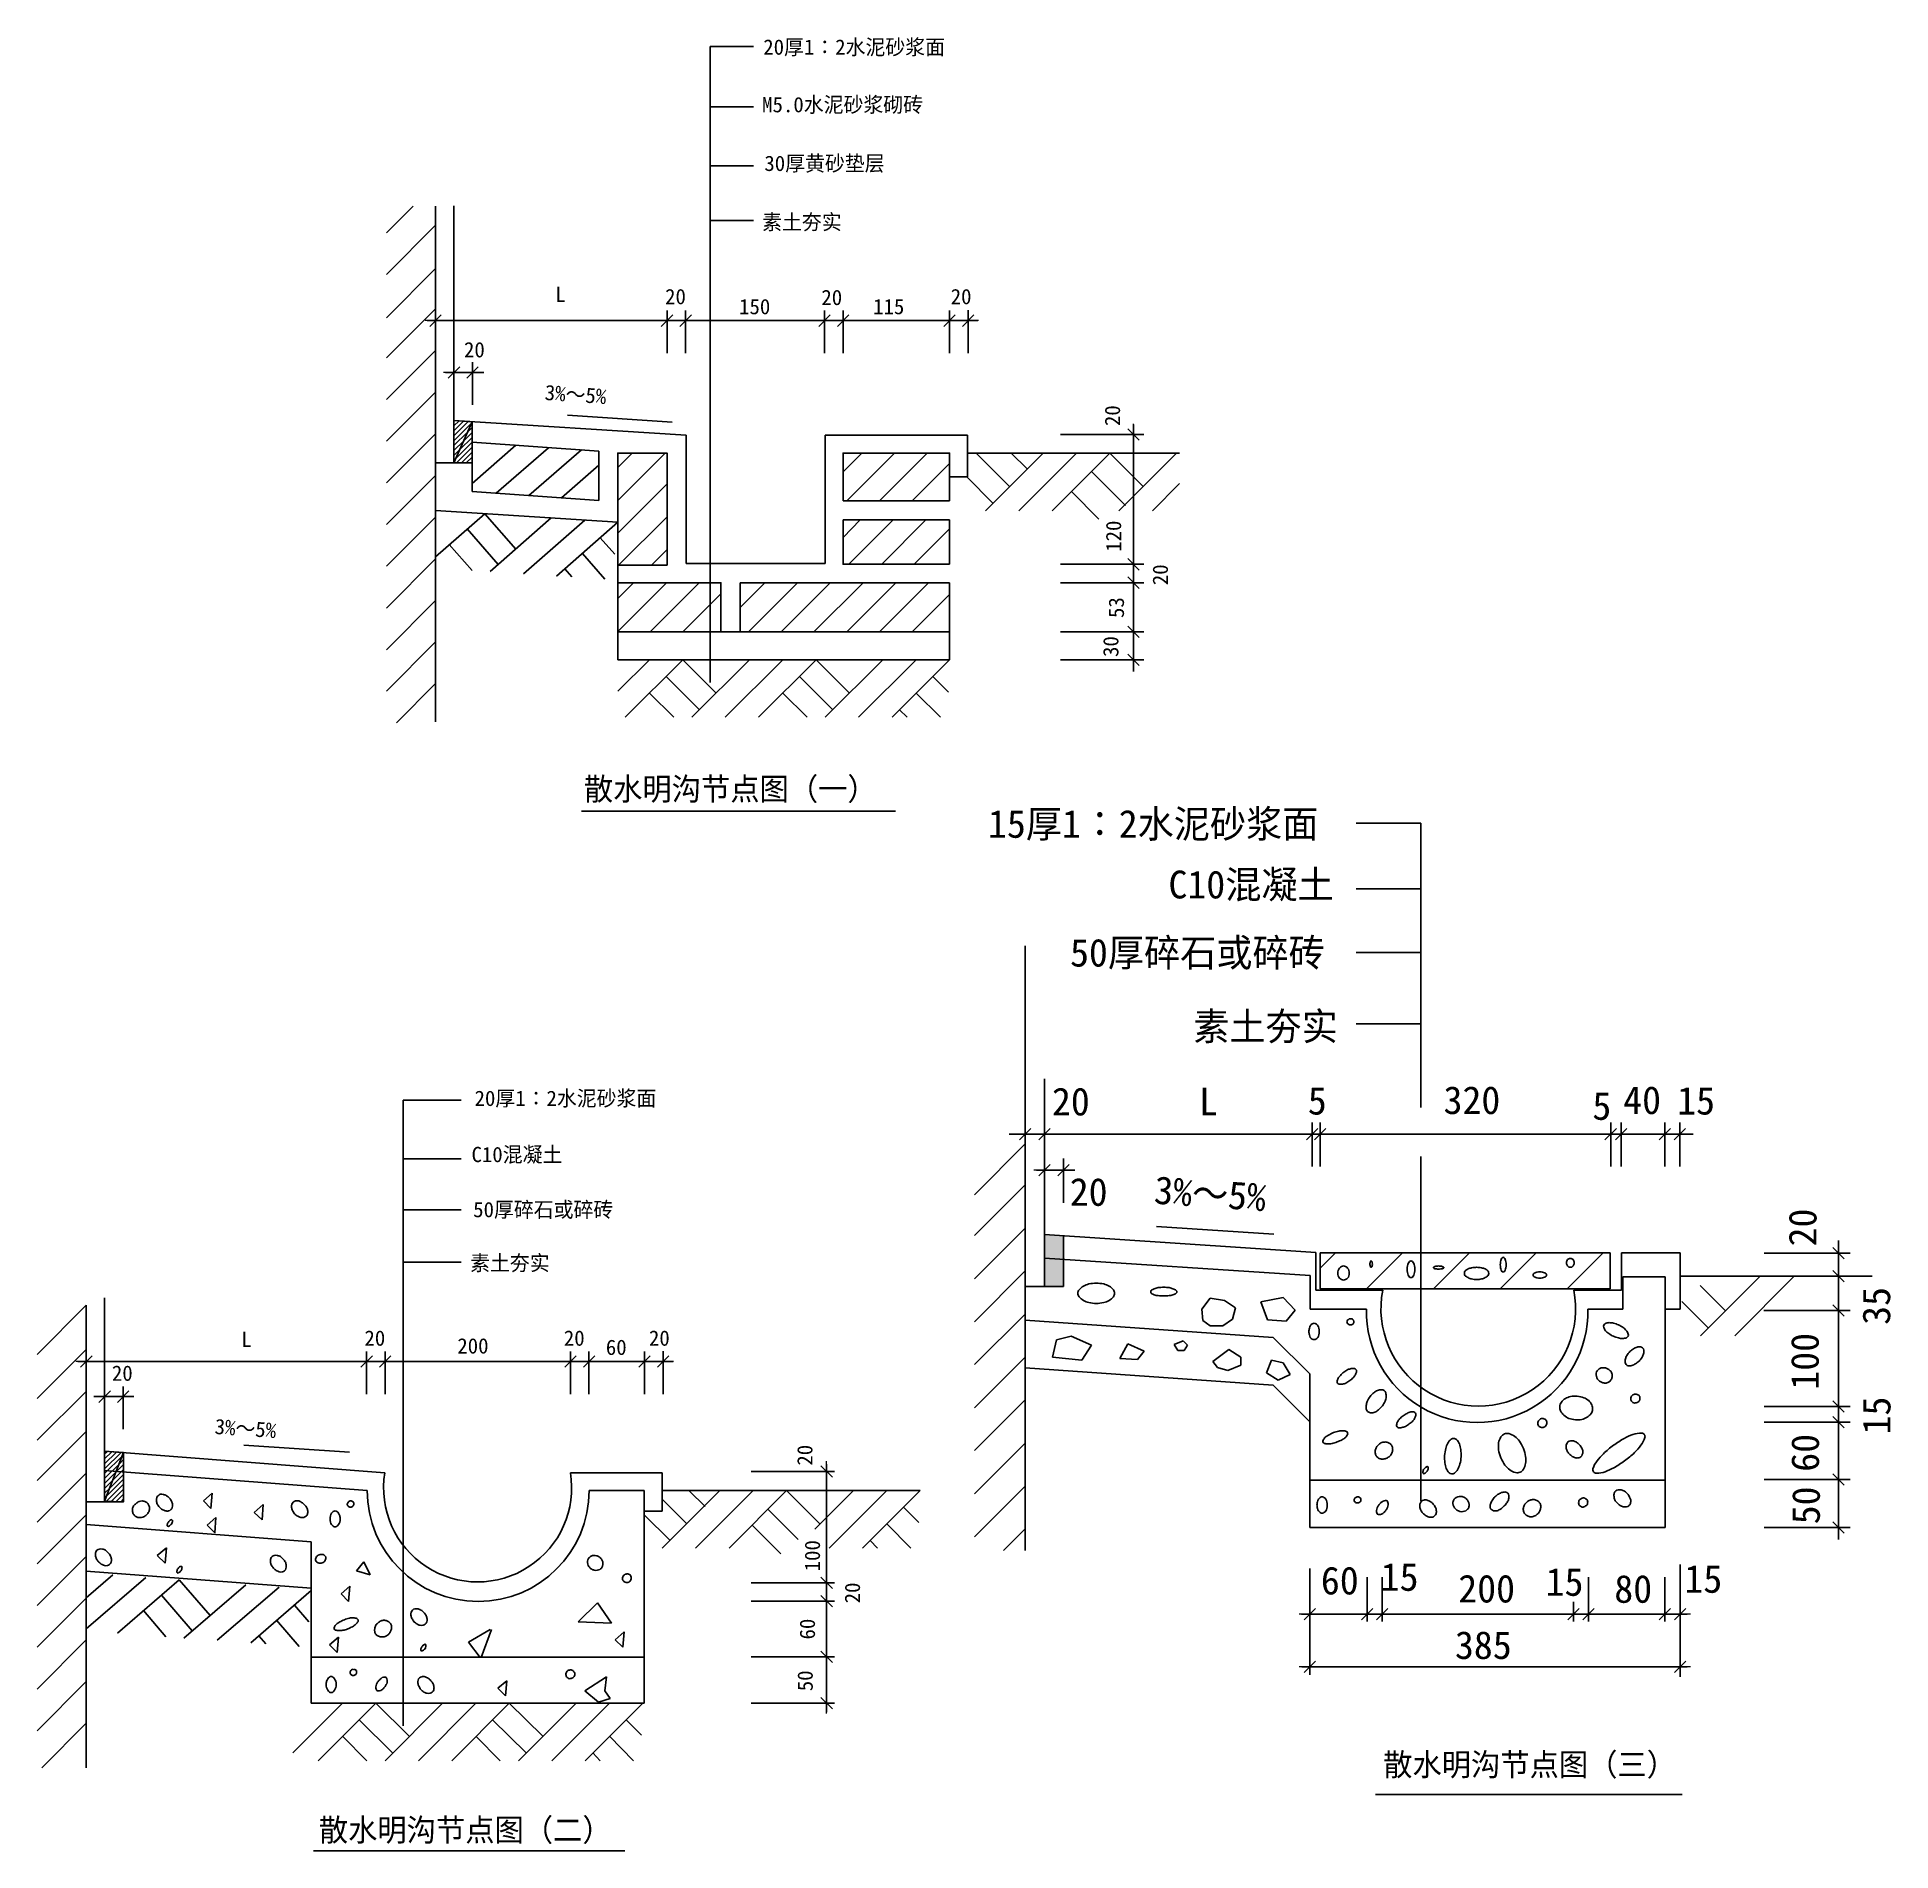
# Model space of a CAD drawing. Header units: metres. Extents: x 495.9 to 562.6, y 236.3 to 301.5.
import ezdxf

# ---------------------------------------------------------------- set-up
doc = ezdxf.new("R2010")
doc.units = ezdxf.units.M
doc.layers.add('zz-1', color=7, linetype='Continuous')
doc.layers.add('标注', color=2, linetype='Continuous')

# ---------------------------------------------------------------- blocks, each defined once
blk = doc.blocks.new('_ArchTick')
at = {"lineweight": 15}
blk.add_line((-0.75, 0), (0.75, 0), dxfattribs=at)
at = {"color": 0, "linetype": 'ByBlock'}
blk.add_lwpolyline([(-0.41, -0.41), (0.41, 0.41)], dxfattribs=at)

msp = doc.modelspace()

# ---------------------------------------------------------------- hatches: boundary and pattern name
h = msp.add_hatch()
h.set_pattern_fill('SOLID')
h.paths.add_polyline_path([(511.59, 287.64), (510.94, 287.69), (510.94, 286.17), (510.94, 286.17), (511.59, 287.64)])
h = msp.add_hatch()
h.set_pattern_fill('SOLID')
h.paths.add_polyline_path([(510.94, 286.17), (511.59, 286.17), (511.59, 287.64), (511.59, 287.64), (510.94, 286.17)])
h = msp.add_hatch()
h.set_pattern_fill('SOLID')
h.paths.add_polyline_path([(510.94, 286.17), (510.94, 286.17), (511.59, 286.17), (510.94, 286.17), (510.94, 286.17)])
h = msp.add_hatch()
h.set_pattern_fill('SOLID')
h.paths.add_polyline_path([(498.38, 250.64), (499.06, 250.59), (498.38, 248.84), (498.38, 248.84), (498.38, 250.64)])
h = msp.add_hatch()
h.set_pattern_fill('SOLID')
h.paths.add_polyline_path([(499.06, 250.59), (499.06, 248.82), (498.38, 248.84), (498.38, 248.84), (499.06, 250.59)])

# ---------------------------------------------------------------- linework, layer by layer
for p, q in [((520.15, 293.13), (520.15, 301.13)), ((520.15, 301.13), (521.71, 301.13)), ((520.15, 298.97), (521.71, 298.97)), ((520.15, 296.84), (521.71, 296.84)), ((509.47, 295.39), (508.51, 294.44)), ((510.94, 292.98), (510.94, 295.41)), ((510.28, 294.71), (508.51, 292.94)), ((520.15, 294.88), (521.71, 294.88)), ((510.28, 293.15), (508.51, 291.38)), ((510.94, 292.98), (510.94, 286.17)), ((520.15, 278.27), (520.15, 293.13)), ((510.28, 291.71), (508.51, 289.94)), ((518.6, 291.65), (518.6, 290.11)), ((519.27, 291.65), (519.27, 290.11)), ((524.26, 291.65), (524.26, 290.11)), ((524.93, 291.65), (524.93, 290.11)), ((528.76, 291.65), (528.76, 290.11)), ((529.43, 291.66), (529.43, 290.11)), ((509.98, 291.28), (529.78, 291.28)), ((510.28, 290.21), (508.51, 288.44)), ((510.28, 289.79), (510.28, 288.25)), ((510.64, 289.42), (512.01, 289.42)), ((511.61, 289.79), (511.61, 288.25)), ((510.28, 288.71), (508.51, 286.95)), ((519.29, 287.16), (510.94, 287.69)), ((511.59, 286.17), (511.59, 287.64)), ((515.02, 287.88), (518.79, 287.63)), ((535.37, 287.55), (535.37, 278.67)), ((510.28, 287.21), (508.51, 285.45)), ((511.59, 286.91), (516.15, 286.59)), ((511.59, 286.91), (511.59, 285.14)), ((511.59, 285.43), (513.17, 286.8)), ((512.46, 285.08), (514.34, 286.71)), ((513.63, 284.99), (515.52, 286.63)), ((519.29, 282.55), (519.29, 287.16)), ((529.4, 287.16), (524.29, 287.16)), ((524.29, 287.16), (524.29, 282.55)), ((529.4, 285.66), (529.4, 287.16)), ((532.75, 287.19), (535.75, 287.19)), ((510.94, 286.17), (510.28, 286.17)), ((510.94, 286.17), (511.59, 286.17)), ((514.81, 284.91), (516.15, 286.08)), ((516.15, 284.82), (516.15, 286.59)), ((516.83, 284.82), (518.53, 286.52)), ((516.83, 286), (517.35, 286.52)), ((524.93, 285.85), (525.6, 286.52)), ((525.06, 284.8), (526.78, 286.52)), ((526.24, 284.8), (527.95, 286.52)), ((527.42, 284.8), (528.76, 286.14)), ((530.92, 285.32), (529.72, 286.52)), ((532.12, 286.52), (530.05, 284.44)), ((533.32, 286.52), (531.25, 284.44)), ((534.52, 286.52), (532.45, 284.44)), ((533.06, 286.52), (536.06, 286.52)), ((535.72, 285.32), (534.52, 286.52)), ((536.92, 286.52), (534.85, 284.44)), ((510.28, 285.71), (508.51, 283.95)), ((516.83, 283.64), (518.6, 285.41)), ((528.76, 285.66), (529.4, 285.66)), ((530.32, 284.72), (529.38, 285.66)), ((537.03, 285.43), (536.05, 284.44)), ((516.15, 284.82), (511.59, 285.14)), ((510.28, 284.21), (508.51, 282.45)), ((516.83, 284.03), (510.28, 284.45)), ((512.05, 284.34), (510.28, 282.79)), ((513.17, 283.07), (512.05, 284.34)), ((514.44, 284.19), (512.24, 282.26)), ((515.64, 284.11), (513.44, 282.18)), ((516.83, 284.03), (514.63, 282.1)), ((516.86, 282.49), (518.6, 284.23)), ((524.93, 283.49), (525.55, 284.12)), ((525.14, 282.52), (526.73, 284.12)), ((526.32, 282.52), (527.91, 284.12)), ((512.53, 282.51), (511.41, 283.79)), ((516.72, 282.88), (516.2, 283.47)), ((527.49, 282.52), (528.76, 283.79)), ((510.28, 282.72), (508.51, 280.95)), ((511.59, 282.3), (510.77, 283.23)), ((516.37, 281.99), (515.56, 282.91)), ((518.04, 282.49), (518.6, 283.05)), ((515.18, 282.07), (514.92, 282.36)), ((516.83, 281.86), (516.83, 282.49)), ((524.29, 282.55), (519.29, 282.55)), ((532.75, 282.52), (535.75, 282.52)), ((516.83, 280.11), (518.58, 281.86)), ((516.83, 281.29), (517.4, 281.86)), ((517.99, 280.09), (519.76, 281.86)), ((519.17, 280.09), (520.54, 281.46)), ((521.23, 280.97), (522.12, 281.86)), ((521.23, 281.86), (528.76, 281.86)), ((521.23, 280.09), (521.23, 281.86)), ((521.53, 280.09), (523.29, 281.86)), ((522.71, 280.09), (524.47, 281.86)), ((523.88, 280.09), (525.65, 281.86)), ((525.06, 280.09), (526.83, 281.86)), ((526.24, 280.09), (528, 281.86)), ((527.42, 280.09), (528.76, 281.43)), ((528.76, 281.86), (528.76, 280.09)), ((532.75, 281.86), (535.75, 281.86)), ((510.28, 281.22), (508.51, 279.45)), ((532.75, 280.09), (535.75, 280.09)), ((510.28, 279.73), (508.51, 277.96)), ((517.97, 279.09), (516.83, 277.96)), ((519.17, 279.09), (517.09, 277.02)), ((520.37, 277.89), (519.17, 279.09)), ((521.56, 279.09), (519.49, 277.02)), ((522.76, 279.09), (520.69, 277.02)), ((523.96, 279.09), (521.89, 277.02)), ((525.16, 277.89), (523.96, 279.09)), ((526.36, 279.09), (524.29, 277.02)), ((527.56, 279.09), (525.49, 277.02)), ((528.76, 279.09), (526.69, 277.02)), ((532.75, 279.09), (535.75, 279.09)), ((510.28, 278.23), (508.87, 276.82)), ((519.77, 277.29), (518.57, 278.49)), ((524.56, 277.29), (523.36, 278.49)), ((528.72, 277.93), (528.16, 278.49)), ((518.84, 277.02), (517.97, 277.89)), ((523.64, 277.02), (522.76, 277.89)), ((528.43, 277.02), (527.56, 277.89)), ((527.23, 277.02), (526.96, 277.29)), ((543.38, 273.21), (545.7, 273.21)), ((545.7, 263.98), (545.7, 273.21)), ((543.38, 270.85), (545.7, 270.85)), ((531.48, 268.8), (531.48, 247.07)), ((543.38, 268.57), (545.7, 268.57)), ((543.38, 266), (545.7, 266)), ((532.17, 264.02), (532.17, 256.56)), ((545.7, 262.99), (545.7, 263.98)), ((509.11, 263.26), (511.2, 263.26)), ((509.11, 255.64), (509.11, 263.26)), ((530.9, 262.04), (555.5, 262.04)), ((541.8, 262.46), (541.8, 260.87)), ((542.08, 262.46), (542.08, 260.87)), ((552.53, 262.46), (552.53, 260.87)), ((552.53, 262.46), (552.53, 260.87)), ((552.91, 262.46), (552.91, 260.87)), ((552.91, 262.46), (552.91, 260.87)), ((554.48, 262.46), (554.48, 260.87)), ((555.02, 262.46), (555.02, 260.87)), ((531.48, 261.69), (529.66, 259.86)), ((509.11, 261.15), (511.2, 261.15)), ((531.88, 260.74), (533.26, 260.74)), ((532.86, 261.16), (532.86, 259.57)), ((545.7, 248.86), (545.7, 261.23)), ((531.48, 260.21), (529.66, 258.39)), ((509.11, 259.31), (511.2, 259.31)), ((531.48, 258.66), (529.66, 256.84)), ((536.2, 258.72), (540.42, 258.44)), ((541.93, 257.78), (532.17, 258.43)), ((532.85, 256.56), (532.85, 258.39)), ((560.72, 258.21), (560.72, 247.47)), ((509.11, 257.43), (511.2, 257.43)), ((541.72, 256.95), (532.17, 257.58)), ((541.93, 256.43), (541.93, 257.78)), ((542.09, 257.77), (552.51, 257.77)), ((542.09, 257.77), (542.09, 256.48)), ((542.09, 257.22), (542.64, 257.77)), ((543.75, 256.48), (545.04, 257.77)), ((546.16, 256.48), (547.45, 257.77)), ((548.56, 256.48), (549.85, 257.77)), ((550.97, 256.48), (552.26, 257.77)), ((552.51, 257.77), (552.51, 256.48)), ((555.03, 257.77), (552.92, 257.77)), ((552.92, 257.77), (552.92, 256.43)), ((555.03, 255.74), (555.03, 257.77)), ((558.05, 257.76), (561.14, 257.76)), ((531.48, 257.12), (529.66, 255.29)), ((541.72, 255.75), (541.72, 256.95)), ((554.49, 256.91), (552.97, 256.91)), ((552.97, 256.91), (552.97, 255.75)), ((554.49, 255.79), (554.49, 256.91)), ((555.05, 256.93), (561.93, 256.93)), ((557.9, 256.93), (555.76, 254.79)), ((559.13, 256.93), (557, 254.79)), ((498.38, 256.15), (498.38, 248.84)), ((532.17, 256.56), (531.48, 256.56)), ((532.17, 256.56), (532.85, 256.56)), ((537.83, 255.74), (538.13, 256.14)), ((538.13, 256.14), (538.64, 256.06)), ((538.64, 256.06), (539.04, 255.79)), ((539.95, 256.01), (540.76, 256.17)), ((540.19, 255.36), (539.95, 256.01)), ((540.76, 256.17), (541.18, 255.71)), ((541.93, 256.43), (544.34, 256.43)), ((552.51, 256.48), (542.09, 256.48)), ((551.21, 256.43), (552.92, 256.43)), ((556.04, 255.07), (555.09, 256.02)), ((556.66, 255.69), (555.75, 256.6)), ((497.72, 255.89), (495.95, 254.12)), ((509.11, 240.77), (509.11, 255.64)), ((531.48, 255.57), (529.66, 253.75)), ((540.4, 254.73), (531.48, 255.35)), ((537.86, 255.34), (537.83, 255.74)), ((538.13, 255.15), (537.86, 255.34)), ((538.93, 255.39), (538.58, 255.15)), ((539.04, 255.79), (538.93, 255.39)), ((540.86, 255.31), (540.19, 255.36)), ((541.18, 255.71), (540.86, 255.31)), ((542.98, 255.75), (541.72, 255.75)), ((542.98, 255.75), (543.75, 255.75)), ((552.97, 255.75), (551.71, 255.75)), ((554.49, 255.79), (554.49, 247.9)), ((554.49, 255.74), (555.03, 255.74)), ((558.04, 255.7), (561.14, 255.7)), ((532.46, 254.02), (532.6, 254.64)), ((532.6, 254.64), (533.13, 254.77)), ((533.13, 254.77), (533.86, 254.45)), ((538.58, 255.15), (538.13, 255.15)), ((540.4, 254.73), (541.71, 253.42)), ((497.72, 254.29), (495.95, 252.53)), ((507.8, 254.22), (507.8, 252.69)), ((508.47, 254.22), (508.47, 252.69)), ((515.13, 254.22), (515.13, 252.69)), ((515.79, 254.22), (515.79, 252.69)), ((517.79, 254.22), (517.79, 252.69)), ((518.46, 254.23), (518.46, 252.69)), ((531.48, 254.02), (529.66, 252.2)), ((533.51, 253.91), (532.46, 254.02)), ((533.86, 254.45), (533.51, 253.91)), ((534.88, 253.97), (535.17, 254.5)), ((535.52, 253.94), (534.88, 253.97)), ((535.17, 254.5), (535.76, 254.24)), ((535.76, 254.24), (535.52, 253.94)), ((536.84, 254.48), (537.16, 254.61)), ((536.97, 254.26), (536.84, 254.48)), ((537.19, 254.26), (536.97, 254.26)), ((537.16, 254.61), (537.32, 254.45)), ((537.32, 254.45), (537.19, 254.26)), ((538.23, 253.86), (538.8, 254.29)), ((538.8, 254.29), (539.23, 254.02)), ((539.23, 254.02), (539.23, 253.73)), ((497.42, 253.86), (518.82, 253.86)), ((540.4, 253.01), (531.48, 253.63)), ((538.39, 253.65), (538.23, 253.86)), ((538.77, 253.54), (538.39, 253.65)), ((539.23, 253.73), (538.77, 253.54)), ((540.16, 253.46), (540.33, 253.91)), ((540.57, 253.19), (540.16, 253.46)), ((540.33, 253.91), (540.76, 253.81)), ((541, 253.4), (540.57, 253.19)), ((540.76, 253.81), (541, 253.4)), ((541.71, 249.6), (541.71, 253.42)), ((497.72, 252.79), (495.95, 251.03)), ((499.05, 252.97), (499.05, 251.43)), ((540.4, 253.01), (541.71, 251.7)), ((497.99, 252.6), (499.43, 252.6)), ((498.38, 252.04), (498.38, 250.51)), ((531.48, 252.48), (529.66, 250.66)), ((558.05, 252.25), (561.14, 252.25)), ((497.72, 251.35), (495.95, 249.58)), ((558.05, 251.68), (561.14, 251.68)), ((508.45, 249.86), (498.38, 250.64)), ((503.39, 250.86), (507.18, 250.61)), ((531.48, 250.93), (529.66, 249.11)), ((499.06, 250.59), (499.06, 248.82)), ((524.34, 250.17), (524.34, 241.26)), ((497.72, 249.85), (495.95, 248.09)), ((518.42, 249.86), (515.13, 249.86)), ((518.42, 248.48), (518.42, 249.86)), ((521.62, 249.91), (524.62, 249.91)), ((531.48, 249.38), (529.66, 247.56)), ((541.71, 249.6), (541.71, 247.9)), ((554.07, 249.6), (541.71, 249.6)), ((554.07, 249.6), (554.49, 249.6)), ((558.05, 249.62), (561.14, 249.62)), ((498.38, 248.82), (497.72, 248.82)), ((499.06, 248.82), (498.38, 248.82)), ((502.25, 249.13), (501.93, 248.86)), ((501.93, 248.86), (502.2, 248.58)), ((502.2, 248.58), (502.25, 249.13)), ((504.08, 248.72), (503.76, 248.44)), ((504.04, 248.17), (504.08, 248.72)), ((519.31, 248.03), (518.42, 248.91)), ((520.5, 249.23), (518.43, 247.15)), ((521.7, 249.23), (519.63, 247.15)), ((522.9, 249.23), (520.83, 247.15)), ((521.44, 249.23), (524.44, 249.23)), ((524.1, 248.03), (522.9, 249.23)), ((525.3, 249.23), (523.91, 247.84)), ((526.5, 249.23), (524.43, 247.15)), ((527.7, 249.23), (525.63, 247.15)), ((527.66, 248.07), (527.1, 248.63)), ((497.72, 248.35), (495.95, 246.59)), ((502.38, 248.26), (502.06, 247.98)), ((502.06, 247.98), (502.34, 247.71)), ((502.34, 247.71), (502.38, 248.26)), ((503.76, 248.44), (504.04, 248.17)), ((517.78, 248.48), (518.42, 248.48)), ((518.71, 247.43), (517.78, 248.35)), ((527.37, 247.15), (526.5, 248.03)), ((526.17, 247.15), (525.9, 247.43)), ((531.48, 247.85), (530.7, 247.07)), ((554.01, 247.9), (541.71, 247.9)), ((558.05, 247.9), (561.14, 247.9)), ((497.72, 246.85), (495.95, 245.09)), ((500.6, 247.16), (500.27, 246.89)), ((500.27, 246.89), (500.55, 246.61)), ((500.55, 246.61), (500.6, 247.16)), ((507.7, 246.66), (507.43, 246.34)), ((507.93, 246.2), (507.7, 246.66)), ((498.67, 246.19), (497.72, 245.37)), ((499.86, 246.1), (497.72, 244.25)), ((501.06, 246.01), (498.84, 244.1)), ((502.17, 244.73), (501.06, 246.01)), ((507.43, 246.34), (507.93, 246.2)), ((541.71, 246.42), (541.71, 242.6)), ((543.77, 246.11), (543.77, 244.52)), ((544.31, 246.11), (544.31, 244.52)), ((551.73, 246.11), (551.73, 244.52)), ((554.48, 246.11), (554.48, 244.52)), ((555.03, 246.56), (555.03, 242.53)), ((497.72, 245.36), (495.95, 243.59)), ((501.53, 244.18), (500.42, 245.46)), ((503.45, 245.84), (501.23, 243.92)), ((504.65, 245.75), (502.43, 243.84)), ((505.8, 245.63), (503.63, 243.75)), ((507.2, 245.79), (506.88, 245.51)), ((506.88, 245.51), (507.15, 245.24)), ((507.15, 245.24), (507.2, 245.79)), ((521.62, 245.91), (524.62, 245.91)), ((500.58, 243.97), (499.78, 244.91)), ((505.72, 244.51), (505.2, 245.11)), ((516.1, 245.19), (515.41, 244.5)), ((516.6, 244.46), (516.1, 245.19)), ((521.62, 245.25), (524.62, 245.25)), ((541.41, 244.78), (555.28, 244.78)), ((551.19, 245.22), (551.19, 244.52)), ((504.17, 243.71), (503.92, 244)), ((505.37, 243.62), (504.56, 244.56)), ((512.24, 244.23), (511.46, 243.77)), ((512.29, 244.23), (511.92, 243.22)), ((515.41, 244.5), (516.6, 244.46)), ((517.06, 244.14), (516.74, 243.86)), ((517.01, 243.59), (517.06, 244.14)), ((497.72, 243.86), (495.95, 242.09)), ((506.79, 243.95), (506.47, 243.68)), ((506.47, 243.68), (506.74, 243.4)), ((506.74, 243.4), (506.79, 243.95)), ((511.46, 243.77), (511.88, 243.22)), ((516.74, 243.86), (517.01, 243.59)), ((521.62, 243.25), (524.62, 243.25)), ((541.43, 242.89), (555.28, 242.89)), ((497.72, 242.36), (495.95, 240.59)), ((512.84, 242.39), (512.52, 242.12)), ((512.52, 242.12), (512.79, 241.84)), ((512.79, 241.84), (512.84, 242.39)), ((516.42, 242.53), (515.64, 242.03)), ((515.64, 242.03), (516.14, 241.62)), ((516.37, 242.03), (516.42, 242.53)), ((516.55, 241.75), (516.37, 242.03)), ((506.93, 241.58), (505.14, 239.79)), ((508.13, 241.58), (506.06, 239.51)), ((509.33, 240.39), (508.13, 241.58)), ((510.53, 241.58), (508.46, 239.51)), ((511.73, 241.58), (509.66, 239.51)), ((512.93, 241.58), (510.86, 239.51)), ((514.13, 240.39), (512.93, 241.58)), ((515.33, 241.58), (513.26, 239.51)), ((516.53, 241.58), (514.46, 239.51)), ((517.73, 241.58), (515.66, 239.51)), ((516.14, 241.62), (516.55, 241.75)), ((521.62, 241.58), (524.62, 241.58)), ((497.72, 240.86), (496.12, 239.26)), ((508.73, 239.79), (507.53, 240.98)), ((513.53, 239.79), (512.33, 240.98)), ((517.68, 240.43), (517.13, 240.98)), ((507.81, 239.51), (506.93, 240.39)), ((512.6, 239.51), (511.73, 240.39)), ((517.4, 239.51), (516.53, 240.39)), ((516.2, 239.51), (515.93, 239.79))]:
    msp.add_line(p, q)
for points in [[(510.28, 295.39), (510.28, 276.86)], [(511.59, 287.64), (510.94, 287.69), (510.94, 286.17), (510.94, 286.17), (511.59, 287.64)], [(510.94, 286.17), (511.59, 286.17), (511.59, 287.64), (511.59, 287.64), (510.94, 286.17)], [(510.94, 286.17), (510.94, 286.17), (511.59, 286.17), (510.94, 286.17), (510.94, 286.17)], [(516.83, 282.49), (516.83, 286.52), (518.6, 286.52), (518.6, 282.49), (516.83, 282.49)], [(524.93, 284.8), (524.93, 286.52), (528.76, 286.52), (528.76, 284.8)], [(529.4, 286.52), (537.03, 286.52)], [(528.76, 284.8), (524.93, 284.8)], [(528.76, 282.52), (524.93, 282.52), (524.93, 284.12)], [(528.76, 284.12), (524.93, 284.12)], [(528.76, 284.12), (528.76, 282.52)], [(516.83, 280.09), (516.83, 281.86), (520.54, 281.86), (520.54, 280.09), (516.83, 280.09)], [(528.76, 280.09), (528.76, 279.09), (516.83, 279.09)], [(516.83, 280.09), (528.76, 280.09)], [(516.83, 279.09), (516.83, 280.09)], [(497.72, 255.89), (497.72, 239.26)], [(498.38, 250.64), (499.06, 250.59), (498.38, 248.84), (498.38, 248.84), (498.38, 250.64)], [(499.06, 250.59), (499.06, 248.82), (498.38, 248.84), (498.38, 248.84), (499.06, 250.59)], [(507.82, 249.23), (498.38, 249.95)], [(517.78, 249.23), (515.8, 249.23)], [(517.78, 249.19), (517.78, 249.23)], [(517.78, 241.58), (517.78, 249.19)], [(518.42, 249.23), (527.7, 249.23)], [(505.8, 247.38), (497.72, 248)], [(505.8, 247.38), (505.8, 241.58)], [(554.01, 247.9), (554.49, 247.9)], [(554.07, 247.9), (554.01, 247.9)], [(505.8, 245.71), (497.72, 246.33)], [(517.78, 243.23), (505.8, 243.23)], [(517.73, 241.58), (505.8, 241.58)], [(517.78, 241.58), (517.73, 241.58)]]:
    msp.add_lwpolyline(points)
for points in [[(543.13, 257.04, 0.08), (543.12, 257.14, 0.09), (543.07, 257.22, 0.1), (543, 257.28, 0.12), (542.92, 257.3, 0.12), (542.85, 257.28, 0.1), (542.78, 257.22, 0.09), (542.73, 257.14, 0.08), (542.72, 257.04, 0.08), (542.73, 256.94, 0.09), (542.78, 256.86, 0.1), (542.85, 256.81, 0.12), (542.92, 256.79, 0.12), (543, 256.81, 0.1), (543.07, 256.86, 0.09), (543.12, 256.94, 0.08)], [(543.87, 257.37, 0.04), (543.88, 257.32, 0.05), (543.89, 257.28, 0.1), (543.9, 257.26, 0.2), (543.92, 257.25, 0.2), (543.93, 257.26, 0.1), (543.95, 257.28, 0.05), (543.96, 257.32, 0.04), (543.96, 257.37, 0.04), (543.96, 257.41, 0.05), (543.95, 257.45, 0.1), (543.93, 257.47, 0.2), (543.92, 257.48, 0.2), (543.9, 257.47, 0.1), (543.89, 257.45, 0.05), (543.88, 257.41, 0.04)], [(545.21, 257.18, 0.05), (545.22, 257.06, 0.06), (545.25, 256.97, 0.1), (545.3, 256.9, 0.18), (545.35, 256.88, 0.18), (545.4, 256.9, 0.1), (545.45, 256.97, 0.06), (545.48, 257.06, 0.05), (545.49, 257.18, 0.05), (545.48, 257.3, 0.06), (545.45, 257.39, 0.1), (545.4, 257.46, 0.18), (545.35, 257.48, 0.18), (545.3, 257.46, 0.1), (545.25, 257.39, 0.06), (545.22, 257.3, 0.05)], [(546.34, 257.3, 0.03), (546.27, 257.29, 0.04), (546.21, 257.28, 0.09), (546.17, 257.26, 0.24), (546.16, 257.24, 0.24), (546.17, 257.22, 0.09), (546.21, 257.2, 0.04), (546.27, 257.19, 0.03), (546.34, 257.18, 0.03), (546.42, 257.19, 0.04), (546.47, 257.2, 0.09), (546.52, 257.22, 0.24), (546.53, 257.24, 0.24), (546.52, 257.26, 0.09), (546.47, 257.28, 0.04), (546.42, 257.29, 0.03)], [(548.56, 257.34, 0.04), (548.57, 257.23, 0.05), (548.59, 257.15, 0.1), (548.63, 257.09, 0.21), (548.67, 257.08, 0.21), (548.7, 257.09, 0.1), (548.74, 257.15, 0.05), (548.76, 257.23, 0.04), (548.77, 257.34, 0.04), (548.76, 257.45, 0.05), (548.74, 257.53, 0.1), (548.7, 257.59, 0.21), (548.67, 257.61, 0.21), (548.63, 257.59, 0.1), (548.59, 257.53, 0.05), (548.57, 257.45, 0.04)], [(550.94, 257.41, 0.09), (550.95, 257.35, 0.09), (550.98, 257.3, 0.1), (551.03, 257.26, 0.11), (551.08, 257.25, 0.11), (551.13, 257.26, 0.1), (551.18, 257.3, 0.09), (551.21, 257.35, 0.09), (551.22, 257.41, 0.09), (551.21, 257.47, 0.09), (551.18, 257.53, 0.1), (551.13, 257.56, 0.11), (551.08, 257.57, 0.11), (551.03, 257.56, 0.1), (550.98, 257.53, 0.09), (550.95, 257.47, 0.09)], [(534.69, 256.32, 0.16), (534.65, 256.44, 0.11), (534.5, 256.57, 0.07), (534.3, 256.65, 0.06), (534.03, 256.68, 0.06), (533.77, 256.65, 0.07), (533.57, 256.57, 0.11), (533.42, 256.44, 0.16), (533.37, 256.32, 0.16), (533.42, 256.19, 0.11), (533.57, 256.06, 0.07), (533.77, 255.98, 0.06), (534.03, 255.95, 0.06), (534.3, 255.98, 0.07), (534.5, 256.06, 0.11), (534.65, 256.19, 0.16)], [(547.71, 257.25, 0.05), (547.53, 257.23, 0.06), (547.4, 257.19, 0.1), (547.29, 257.11, 0.17), (547.27, 257.03, 0.17), (547.29, 256.96, 0.1), (547.4, 256.88, 0.06), (547.53, 256.83, 0.05), (547.71, 256.81, 0.05), (547.88, 256.83, 0.06), (548.02, 256.88, 0.1), (548.12, 256.96, 0.17), (548.15, 257.03, 0.17), (548.12, 257.11, 0.1), (548.02, 257.19, 0.06), (547.88, 257.23, 0.05)], [(549.74, 256.97, 0.18), (549.75, 256.93, 0.1), (549.81, 256.89, 0.06), (549.88, 256.87, 0.05), (549.98, 256.86, 0.05), (550.08, 256.87, 0.06), (550.15, 256.89, 0.1), (550.21, 256.93, 0.18), (550.22, 256.97, 0.18), (550.21, 257.01, 0.1), (550.15, 257.05, 0.06), (550.08, 257.08, 0.05), (549.98, 257.09, 0.05), (549.88, 257.08, 0.06), (549.81, 257.05, 0.1), (549.75, 257.01, 0.18)], [(536.46, 256.22, 0.03), (536.65, 256.23, 0.05), (536.79, 256.26, 0.09), (536.91, 256.32, 0.23), (536.93, 256.37, 0.23), (536.91, 256.42, 0.09), (536.79, 256.48, 0.05), (536.65, 256.52, 0.03), (536.46, 256.53, 0.03), (536.26, 256.52, 0.05), (536.12, 256.48, 0.09), (536.01, 256.42, 0.23), (535.99, 256.37, 0.23), (536.01, 256.32, 0.09), (536.12, 256.26, 0.05), (536.26, 256.23, 0.03)], [(543.15, 255.4, 0.09), (543.11, 255.38, 0.09), (543.07, 255.35, 0.1), (543.05, 255.31, 0.11), (543.05, 255.27, 0.11), (543.07, 255.23, 0.1), (543.1, 255.2, 0.09), (543.14, 255.18, 0.09), (543.19, 255.18, 0.09), (543.24, 255.19, 0.09), (543.27, 255.22, 0.1), (543.29, 255.27, 0.11), (543.29, 255.31, 0.11), (543.28, 255.35, 0.1), (543.25, 255.38, 0.09), (543.2, 255.4, 0.09)], [(542.05, 254.94, 0.06), (542.04, 255.06, 0.08), (542, 255.15, 0.11), (541.93, 255.22, 0.15), (541.87, 255.24, 0.15), (541.8, 255.22, 0.11), (541.73, 255.15, 0.08), (541.7, 255.06, 0.06), (541.68, 254.94, 0.06), (541.7, 254.82, 0.08), (541.73, 254.73, 0.11), (541.8, 254.67, 0.15), (541.87, 254.65, 0.15), (541.93, 254.67, 0.11), (542, 254.73, 0.08), (542.04, 254.82, 0.06)], [(552.81, 255.18, 0.05), (552.63, 255.24, 0.06), (552.47, 255.26, 0.1), (552.34, 255.23, 0.18), (552.28, 255.17, 0.18), (552.28, 255.09, 0.1), (552.34, 254.97, 0.06), (552.46, 254.87, 0.05), (552.63, 254.77, 0.05), (552.81, 254.71, 0.06), (552.96, 254.69, 0.1), (553.1, 254.72, 0.18), (553.16, 254.78, 0.18), (553.16, 254.85, 0.1), (553.09, 254.98, 0.06), (552.98, 255.08, 0.05)], [(553.22, 254.22, 0.06), (553.11, 254.08, 0.07), (553.06, 253.96, 0.11), (553.05, 253.83, 0.16), (553.09, 253.75, 0.16), (553.16, 253.71, 0.11), (553.29, 253.72, 0.07), (553.42, 253.78, 0.06), (553.55, 253.88, 0.06), (553.66, 254.02, 0.07), (553.71, 254.14, 0.11), (553.72, 254.27, 0.16), (553.68, 254.35, 0.16), (553.6, 254.39, 0.11), (553.48, 254.38, 0.07), (553.35, 254.32, 0.06)], [(542.93, 253.48, 0.05), (542.81, 253.36, 0.06), (542.73, 253.26, 0.1), (542.69, 253.14, 0.19), (542.71, 253.08, 0.19), (542.77, 253.05, 0.1), (542.89, 253.05, 0.06), (543.01, 253.09, 0.05), (543.15, 253.18, 0.05), (543.28, 253.29, 0.06), (543.36, 253.4, 0.1), (543.39, 253.51, 0.19), (543.37, 253.58, 0.19), (543.32, 253.61, 0.1), (543.2, 253.61, 0.06), (543.08, 253.57, 0.05)], [(552.44, 253.59, 0.09), (552.34, 253.63, 0.09), (552.22, 253.64, 0.1), (552.12, 253.6, 0.11), (552.05, 253.53, 0.11), (552.01, 253.44, 0.1), (552.02, 253.33, 0.09), (552.06, 253.23, 0.09), (552.15, 253.14, 0.09), (552.25, 253.1, 0.09), (552.37, 253.09, 0.1), (552.47, 253.13, 0.11), (552.54, 253.2, 0.11), (552.58, 253.3, 0.1), (552.58, 253.41, 0.09), (552.53, 253.51, 0.09)], [(543.88, 252.6, 0.06), (543.78, 252.43, 0.07), (543.74, 252.28, 0.11), (543.75, 252.13, 0.16), (543.81, 252.05, 0.16), (543.9, 252.02, 0.11), (544.05, 252.04, 0.07), (544.18, 252.13, 0.06), (544.32, 252.27, 0.06), (544.42, 252.44, 0.07), (544.46, 252.59, 0.11), (544.44, 252.74, 0.16), (544.39, 252.82, 0.16), (544.29, 252.85, 0.11), (544.14, 252.82, 0.07), (544.01, 252.74, 0.06)], [(553.33, 252.66, 0.09), (553.28, 252.62, 0.1), (553.26, 252.56, 0.1), (553.26, 252.49, 0.1), (553.28, 252.44, 0.1), (553.33, 252.39, 0.1), (553.39, 252.37, 0.1), (553.45, 252.38, 0.09), (553.51, 252.4, 0.09), (553.56, 252.45, 0.1), (553.58, 252.51, 0.1), (553.58, 252.57, 0.1), (553.56, 252.63, 0.1), (553.51, 252.67, 0.1), (553.45, 252.69, 0.1), (553.39, 252.69, 0.09)], [(545.07, 251.91, 0.05), (544.94, 251.8, 0.06), (544.87, 251.7, 0.1), (544.83, 251.58, 0.19), (544.85, 251.52, 0.19), (544.9, 251.48, 0.1), (545.02, 251.49, 0.06), (545.15, 251.53, 0.05), (545.29, 251.62, 0.05), (545.42, 251.73, 0.06), (545.49, 251.84, 0.1), (545.53, 251.95, 0.19), (545.51, 252.01, 0.19), (545.45, 252.05, 0.1), (545.34, 252.05, 0.06), (545.21, 252, 0.05)], [(551.33, 252.62, 0.07), (551.09, 252.6, 0.08), (550.9, 252.53, 0.11), (550.76, 252.4, 0.13), (550.7, 252.24, 0.13), (550.73, 252.09, 0.11), (550.85, 251.93, 0.08), (551.03, 251.82, 0.07), (551.26, 251.77, 0.07), (551.49, 251.78, 0.08), (551.68, 251.86, 0.11), (551.83, 251.99, 0.13), (551.88, 252.14, 0.13), (551.85, 252.3, 0.11), (551.74, 252.46, 0.08), (551.56, 252.56, 0.07)], [(543.07, 251.3, 0.21), (543.03, 251.35, 0.1), (542.9, 251.37, 0.05), (542.75, 251.36, 0.04), (542.56, 251.31, 0.04), (542.39, 251.22, 0.05), (542.27, 251.14, 0.1), (542.19, 251.03, 0.21), (542.18, 250.97, 0.21), (542.23, 250.92, 0.1), (542.36, 250.9, 0.05), (542.51, 250.91, 0.04), (542.69, 250.97, 0.04), (542.87, 251.05, 0.05), (542.99, 251.13, 0.1), (543.07, 251.24, 0.21)], [(549.98, 251.78, 0.09), (549.93, 251.73, 0.1), (549.91, 251.67, 0.1), (549.91, 251.61, 0.1), (549.93, 251.55, 0.1), (549.98, 251.51, 0.1), (550.04, 251.49, 0.1), (550.1, 251.49, 0.09), (550.16, 251.52, 0.09), (550.21, 251.57, 0.1), (550.23, 251.63, 0.1), (550.23, 251.69, 0.1), (550.21, 251.75, 0.1), (550.16, 251.79, 0.1), (550.1, 251.81, 0.1), (550.04, 251.81, 0.09)], [(544.19, 250.88, 0.09), (544.11, 250.78, 0.09), (544.06, 250.67, 0.1), (544.07, 250.55, 0.11), (544.12, 250.45, 0.11), (544.21, 250.38, 0.1), (544.32, 250.35, 0.09), (544.45, 250.38, 0.09), (544.56, 250.44, 0.09), (544.65, 250.54, 0.09), (544.69, 250.66, 0.1), (544.68, 250.78, 0.11), (544.63, 250.88, 0.11), (544.54, 250.94, 0.1), (544.43, 250.97, 0.09), (544.3, 250.95, 0.09)], [(546.56, 250.48, 0.05), (546.57, 250.22, 0.06), (546.62, 250.02, 0.1), (546.72, 249.86, 0.18), (546.81, 249.82, 0.18), (546.91, 249.85, 0.1), (547.03, 249.99, 0.06), (547.11, 250.18, 0.05), (547.15, 250.44, 0.05), (547.14, 250.7, 0.06), (547.09, 250.9, 0.1), (546.99, 251.06, 0.18), (546.89, 251.1, 0.18), (546.79, 251.07, 0.1), (546.67, 250.93, 0.06), (546.6, 250.74, 0.05)], [(548.58, 250.4, 0.06), (548.73, 250.14, 0.07), (548.9, 249.97, 0.11), (549.11, 249.87, 0.15), (549.27, 249.88, 0.15), (549.39, 249.99, 0.11), (549.47, 250.2, 0.07), (549.47, 250.45, 0.06), (549.39, 250.74, 0.06), (549.25, 251, 0.07), (549.08, 251.17, 0.11), (548.87, 251.27, 0.15), (548.71, 251.26, 0.15), (548.58, 251.15, 0.11), (548.5, 250.94, 0.07), (548.5, 250.69, 0.06)], [(551.04, 250.54, 0.07), (551.15, 250.45, 0.08), (551.26, 250.4, 0.11), (551.38, 250.4, 0.13), (551.46, 250.44, 0.13), (551.51, 250.52, 0.11), (551.53, 250.63, 0.08), (551.49, 250.75, 0.07), (551.41, 250.87, 0.07), (551.3, 250.96, 0.08), (551.19, 251.01, 0.11), (551.08, 251.01, 0.13), (550.99, 250.97, 0.13), (550.94, 250.89, 0.11), (550.93, 250.77, 0.08), (550.96, 250.65, 0.07)], [(552.63, 250.85, 0.03), (552.27, 250.55, 0.04), (552.04, 250.29, 0.08), (551.89, 250.01, 0.24), (551.91, 249.9, 0.24), (552.02, 249.85, 0.08), (552.33, 249.9, 0.04), (552.64, 250.04, 0.03), (553.03, 250.29, 0.03), (553.39, 250.59, 0.04), (553.62, 250.85, 0.08), (553.76, 251.13, 0.24), (553.74, 251.24, 0.24), (553.64, 251.29, 0.08), (553.33, 251.24, 0.04), (553.02, 251.1, 0.03)], [(545.82, 250, 0.05), (545.79, 249.95, 0.06), (545.78, 249.9, 0.1), (545.78, 249.86, 0.18), (545.79, 249.84, 0.18), (545.82, 249.83, 0.1), (545.86, 249.85, 0.06), (545.89, 249.88, 0.05), (545.93, 249.92, 0.05), (545.96, 249.97, 0.06), (545.97, 250.02, 0.1), (545.97, 250.06, 0.18), (545.95, 250.08, 0.18), (545.93, 250.09, 0.1), (545.89, 250.07, 0.06), (545.86, 250.04, 0.05)], [(542.34, 248.7, 0.06), (542.33, 248.82, 0.08), (542.29, 248.91, 0.11), (542.22, 248.98, 0.15), (542.16, 249, 0.15), (542.09, 248.98, 0.11), (542.03, 248.91, 0.08), (541.99, 248.82, 0.06), (541.97, 248.7, 0.06), (541.99, 248.58, 0.08), (542.03, 248.49, 0.11), (542.09, 248.43, 0.15), (542.16, 248.41, 0.15), (542.22, 248.43, 0.11), (542.29, 248.49, 0.08), (542.33, 248.58, 0.06)], [(543.41, 249, 0.09), (543.37, 248.98, 0.09), (543.33, 248.95, 0.1), (543.31, 248.91, 0.11), (543.31, 248.87, 0.11), (543.32, 248.83, 0.1), (543.36, 248.8, 0.09), (543.4, 248.78, 0.09), (543.45, 248.78, 0.09), (543.49, 248.79, 0.09), (543.53, 248.83, 0.1), (543.55, 248.87, 0.11), (543.55, 248.91, 0.11), (543.54, 248.95, 0.1), (543.5, 248.98, 0.09), (543.46, 249, 0.09)], [(544.19, 248.7, 0.06), (544.13, 248.6, 0.07), (544.11, 248.51, 0.11), (544.12, 248.42, 0.16), (544.15, 248.37, 0.16), (544.21, 248.36, 0.11), (544.29, 248.38, 0.07), (544.37, 248.43, 0.06), (544.45, 248.52, 0.06), (544.51, 248.62, 0.07), (544.53, 248.71, 0.11), (544.52, 248.8, 0.16), (544.49, 248.85, 0.16), (544.43, 248.87, 0.11), (544.35, 248.84, 0.07), (544.27, 248.79, 0.06)], [(545.78, 248.41, 0.07), (545.89, 248.32, 0.08), (546, 248.27, 0.11), (546.12, 248.27, 0.13), (546.2, 248.31, 0.13), (546.25, 248.39, 0.11), (546.26, 248.51, 0.08), (546.23, 248.62, 0.07), (546.15, 248.74, 0.07), (546.04, 248.83, 0.08), (545.93, 248.88, 0.11), (545.81, 248.88, 0.13), (545.73, 248.84, 0.13), (545.68, 248.76, 0.11), (545.67, 248.64, 0.08), (545.7, 248.52, 0.07)], [(547.3, 248.96, 0.09), (547.19, 249.01, 0.09), (547.08, 249.01, 0.1), (546.98, 248.98, 0.11), (546.9, 248.91, 0.11), (546.86, 248.81, 0.1), (546.87, 248.7, 0.09), (546.92, 248.6, 0.09), (547, 248.52, 0.09), (547.11, 248.47, 0.09), (547.22, 248.47, 0.1), (547.32, 248.5, 0.11), (547.4, 248.57, 0.11), (547.44, 248.67, 0.1), (547.43, 248.78, 0.09), (547.38, 248.88, 0.09)], [(548.37, 249, 0.06), (548.27, 248.87, 0.07), (548.21, 248.74, 0.11), (548.2, 248.61, 0.16), (548.24, 248.54, 0.16), (548.32, 248.5, 0.11), (548.45, 248.5, 0.07), (548.57, 248.56, 0.06), (548.7, 248.67, 0.06), (548.81, 248.8, 0.07), (548.86, 248.92, 0.11), (548.87, 249.05, 0.16), (548.83, 249.13, 0.16), (548.76, 249.17, 0.11), (548.63, 249.16, 0.07), (548.5, 249.1, 0.06)], [(549.52, 248.81, 0.09), (549.43, 248.71, 0.09), (549.39, 248.6, 0.1), (549.4, 248.48, 0.11), (549.45, 248.38, 0.11), (549.54, 248.31, 0.1), (549.65, 248.28, 0.09), (549.77, 248.3, 0.09), (549.89, 248.37, 0.09), (549.97, 248.47, 0.09), (550.01, 248.59, 0.1), (550.01, 248.71, 0.11), (549.96, 248.81, 0.11), (549.87, 248.87, 0.1), (549.75, 248.9, 0.09), (549.63, 248.88, 0.09)], [(551.45, 248.92, 0.09), (551.4, 248.88, 0.1), (551.38, 248.82, 0.1), (551.38, 248.75, 0.1), (551.4, 248.7, 0.1), (551.45, 248.66, 0.1), (551.51, 248.63, 0.1), (551.57, 248.64, 0.09), (551.63, 248.67, 0.09), (551.68, 248.71, 0.1), (551.7, 248.77, 0.1), (551.7, 248.84, 0.1), (551.68, 248.89, 0.1), (551.63, 248.93, 0.1), (551.57, 248.96, 0.1), (551.51, 248.95, 0.09)], [(552.76, 248.78, 0.07), (552.87, 248.69, 0.08), (552.98, 248.64, 0.11), (553.1, 248.64, 0.13), (553.18, 248.68, 0.13), (553.24, 248.76, 0.11), (553.25, 248.88, 0.08), (553.21, 248.99, 0.07), (553.13, 249.11, 0.07), (553.03, 249.2, 0.08), (552.91, 249.25, 0.11), (552.8, 249.25, 0.13), (552.71, 249.21, 0.13), (552.66, 249.13, 0.11), (552.65, 249.01, 0.08), (552.68, 248.89, 0.07)]]:
    msp.add_lwpolyline(points, format="xyb", close=True)
for points in [[(499.51, 248.76, 0.09), (499.42, 248.67, 0.09), (499.38, 248.56, 0.1), (499.39, 248.44, 0.11), (499.44, 248.34, 0.11), (499.52, 248.28, 0.1), (499.64, 248.25, 0.09), (499.75, 248.27, 0.09), (499.86, 248.33, 0.09), (499.95, 248.43, 0.09), (499.99, 248.54, 0.1), (499.98, 248.66, 0.11), (499.93, 248.76, 0.11), (499.85, 248.82, 0.1), (499.73, 248.85, 0.09), (499.62, 248.83, 0.09), (499.51, 248.76, 0.09)], [(500.35, 248.63, 0.07), (500.45, 248.54, 0.08), (500.56, 248.5, 0.11), (500.68, 248.49, 0.13), (500.76, 248.54, 0.13), (500.81, 248.61, 0.11), (500.82, 248.72, 0.08), (500.78, 248.84, 0.07), (500.71, 248.95, 0.07), (500.6, 249.04, 0.08), (500.49, 249.08, 0.11), (500.38, 249.09, 0.13), (500.3, 249.04, 0.13), (500.25, 248.97, 0.11), (500.24, 248.86, 0.08), (500.27, 248.74, 0.07), (500.35, 248.63, 0.07)], [(505.21, 248.39, 0.07), (505.32, 248.3, 0.08), (505.43, 248.26, 0.11), (505.54, 248.26, 0.13), (505.62, 248.3, 0.13), (505.67, 248.37, 0.11), (505.68, 248.49, 0.08), (505.65, 248.6, 0.07), (505.57, 248.71, 0.07), (505.46, 248.8, 0.08), (505.36, 248.85, 0.11), (505.24, 248.85, 0.13), (505.16, 248.81, 0.13), (505.11, 248.73, 0.11), (505.1, 248.62, 0.08), (505.13, 248.51, 0.07), (505.21, 248.39, 0.07)], [(507.21, 248.85, 0.09), (507.16, 248.83, 0.09), (507.13, 248.8, 0.1), (507.11, 248.76, 0.11), (507.1, 248.72, 0.11), (507.12, 248.68, 0.1), (507.15, 248.65, 0.09), (507.19, 248.63, 0.09), (507.24, 248.63, 0.09), (507.29, 248.65, 0.09), (507.32, 248.68, 0.1), (507.34, 248.72, 0.11), (507.34, 248.76, 0.11), (507.33, 248.8, 0.1), (507.29, 248.83, 0.09), (507.25, 248.85, 0.09), (507.21, 248.85, 0.09)], [(500.67, 248.09, 0.05), (500.64, 248.04, 0.06), (500.63, 248, 0.1), (500.63, 247.96, 0.18), (500.65, 247.94, 0.18), (500.67, 247.93, 0.1), (500.71, 247.95, 0.06), (500.74, 247.98, 0.05), (500.78, 248.02, 0.05), (500.81, 248.07, 0.06), (500.82, 248.11, 0.1), (500.82, 248.15, 0.18), (500.8, 248.17, 0.18), (500.78, 248.18, 0.1), (500.74, 248.16, 0.06), (500.71, 248.14, 0.05), (500.67, 248.09, 0.05)], [(506.85, 248.2, 0.06), (506.83, 248.32, 0.08), (506.79, 248.41, 0.11), (506.73, 248.47, 0.15), (506.67, 248.49, 0.15), (506.6, 248.47, 0.11), (506.54, 248.41, 0.08), (506.5, 248.32, 0.06), (506.49, 248.2, 0.06), (506.5, 248.09, 0.08), (506.54, 248, 0.11), (506.6, 247.94, 0.15), (506.67, 247.92, 0.15), (506.73, 247.94, 0.11), (506.79, 248, 0.08), (506.83, 248.09, 0.06), (506.85, 248.2, 0.06)], [(498.15, 246.67, 0.07), (498.26, 246.58, 0.08), (498.37, 246.53, 0.11), (498.48, 246.53, 0.13), (498.56, 246.57, 0.13), (498.61, 246.65, 0.11), (498.62, 246.76, 0.08), (498.59, 246.87, 0.07), (498.51, 246.99, 0.07), (498.41, 247.08, 0.08), (498.3, 247.12, 0.11), (498.19, 247.12, 0.13), (498.1, 247.08, 0.13), (498.06, 247.01, 0.11), (498.05, 246.89, 0.08), (498.08, 246.78, 0.07), (498.15, 246.67, 0.07)], [(504.45, 246.44, 0.07), (504.55, 246.35, 0.08), (504.66, 246.3, 0.11), (504.77, 246.3, 0.13), (504.85, 246.34, 0.13), (504.9, 246.42, 0.11), (504.91, 246.53, 0.08), (504.88, 246.65, 0.07), (504.8, 246.76, 0.07), (504.7, 246.85, 0.08), (504.59, 246.89, 0.11), (504.48, 246.89, 0.13), (504.4, 246.85, 0.13), (504.35, 246.78, 0.11), (504.34, 246.66, 0.08), (504.37, 246.55, 0.07), (504.45, 246.44, 0.07)], [(506.09, 246.91, 0.08), (506.03, 246.88, 0.09), (505.98, 246.82, 0.1), (505.96, 246.76, 0.12), (505.97, 246.7, 0.12), (506, 246.66, 0.1), (506.06, 246.62, 0.09), (506.13, 246.61, 0.08), (506.2, 246.63, 0.08), (506.27, 246.66, 0.09), (506.31, 246.72, 0.1), (506.33, 246.78, 0.12), (506.33, 246.84, 0.12), (506.29, 246.89, 0.1), (506.24, 246.92, 0.09), (506.17, 246.93, 0.08), (506.09, 246.91, 0.08)], [(516.16, 246.84, 0.09), (516.06, 246.88, 0.09), (515.95, 246.89, 0.1), (515.85, 246.85, 0.11), (515.78, 246.78, 0.11), (515.74, 246.69, 0.1), (515.75, 246.58, 0.09), (515.79, 246.49, 0.09), (515.87, 246.41, 0.09), (515.98, 246.36, 0.09), (516.09, 246.36, 0.1), (516.19, 246.39, 0.11), (516.26, 246.46, 0.11), (516.29, 246.56, 0.1), (516.29, 246.66, 0.09), (516.24, 246.76, 0.09), (516.16, 246.84, 0.09)], [(501.02, 246.42, 0.05), (500.99, 246.37, 0.06), (500.98, 246.33, 0.1), (500.98, 246.29, 0.18), (500.99, 246.27, 0.18), (501.02, 246.26, 0.1), (501.05, 246.28, 0.06), (501.09, 246.3, 0.05), (501.13, 246.35, 0.05), (501.15, 246.4, 0.06), (501.16, 246.44, 0.1), (501.16, 246.48, 0.18), (501.15, 246.5, 0.18), (501.13, 246.5, 0.1), (501.09, 246.49, 0.06), (501.05, 246.46, 0.05), (501.02, 246.42, 0.05)], [(517.07, 246.2, 0.09), (517.02, 246.15, 0.1), (517, 246.09, 0.1), (517, 246.03, 0.1), (517.03, 245.98, 0.1), (517.07, 245.94, 0.1), (517.13, 245.92, 0.1), (517.19, 245.92, 0.09), (517.25, 245.95, 0.09), (517.29, 245.99, 0.1), (517.31, 246.05, 0.1), (517.31, 246.11, 0.1), (517.29, 246.17, 0.1), (517.25, 246.21, 0.1), (517.19, 246.23, 0.1), (517.13, 246.22, 0.09), (517.07, 246.2, 0.09)], [(507.49, 244.58, 0.21), (507.45, 244.62, 0.1), (507.32, 244.65, 0.05), (507.18, 244.64, 0.04), (507, 244.58, 0.04), (506.83, 244.5, 0.05), (506.71, 244.42, 0.1), (506.64, 244.32, 0.21), (506.63, 244.26, 0.21), (506.67, 244.21, 0.1), (506.8, 244.19, 0.05), (506.94, 244.2, 0.04), (507.12, 244.25, 0.04), (507.29, 244.33, 0.05), (507.41, 244.42, 0.1), (507.49, 244.52, 0.21), (507.49, 244.58, 0.21)], [(509.5, 244.51, 0.07), (509.61, 244.43, 0.08), (509.72, 244.38, 0.11), (509.83, 244.38, 0.13), (509.91, 244.42, 0.13), (509.96, 244.5, 0.11), (509.97, 244.61, 0.08), (509.94, 244.72, 0.07), (509.86, 244.84, 0.07), (509.75, 244.93, 0.08), (509.65, 244.97, 0.11), (509.53, 244.97, 0.13), (509.45, 244.93, 0.13), (509.4, 244.85, 0.11), (509.39, 244.74, 0.08), (509.43, 244.63, 0.07), (509.5, 244.51, 0.07)], [(508.21, 244.47, 0.09), (508.13, 244.38, 0.09), (508.09, 244.26, 0.1), (508.09, 244.15, 0.11), (508.14, 244.05, 0.11), (508.23, 243.99, 0.1), (508.34, 243.96, 0.09), (508.46, 243.98, 0.09), (508.57, 244.04, 0.09), (508.65, 244.14, 0.09), (508.69, 244.25, 0.1), (508.69, 244.37, 0.11), (508.64, 244.46, 0.11), (508.55, 244.53, 0.1), (508.44, 244.56, 0.09), (508.32, 244.54, 0.09), (508.21, 244.47, 0.09)], [(509.79, 243.61, 0.05), (509.76, 243.56, 0.06), (509.75, 243.52, 0.1), (509.75, 243.48, 0.18), (509.76, 243.46, 0.18), (509.79, 243.46, 0.1), (509.82, 243.47, 0.06), (509.86, 243.5, 0.05), (509.9, 243.54, 0.05), (509.92, 243.59, 0.06), (509.93, 243.63, 0.1), (509.93, 243.67, 0.18), (509.92, 243.69, 0.18), (509.9, 243.7, 0.1), (509.86, 243.68, 0.06), (509.82, 243.66, 0.05), (509.79, 243.61, 0.05)], [(507.31, 242.8, 0.09), (507.26, 242.78, 0.09), (507.23, 242.75, 0.1), (507.21, 242.71, 0.11), (507.21, 242.67, 0.11), (507.22, 242.63, 0.1), (507.25, 242.6, 0.09), (507.29, 242.58, 0.09), (507.34, 242.58, 0.09), (507.39, 242.6, 0.09), (507.42, 242.63, 0.1), (507.44, 242.67, 0.11), (507.44, 242.71, 0.11), (507.43, 242.75, 0.1), (507.4, 242.78, 0.09), (507.35, 242.79, 0.09), (507.31, 242.8, 0.09)], [(515.03, 242.75, 0.09), (514.99, 242.7, 0.1), (514.96, 242.64, 0.1), (514.97, 242.58, 0.1), (514.99, 242.53, 0.1), (515.03, 242.49, 0.1), (515.09, 242.46, 0.1), (515.15, 242.47, 0.09), (515.21, 242.49, 0.09), (515.26, 242.54, 0.1), (515.28, 242.6, 0.1), (515.28, 242.66, 0.1), (515.25, 242.71, 0.1), (515.21, 242.76, 0.1), (515.15, 242.78, 0.1), (515.09, 242.77, 0.09), (515.03, 242.75, 0.09)], [(506.7, 242.25, 0.06), (506.69, 242.37, 0.08), (506.65, 242.45, 0.11), (506.59, 242.52, 0.15), (506.52, 242.54, 0.15), (506.46, 242.52, 0.11), (506.4, 242.45, 0.08), (506.36, 242.37, 0.06), (506.34, 242.25, 0.06), (506.36, 242.14, 0.08), (506.4, 242.05, 0.11), (506.46, 241.98, 0.15), (506.52, 241.96, 0.15), (506.59, 241.98, 0.11), (506.65, 242.05, 0.08), (506.69, 242.14, 0.06), (506.7, 242.25, 0.06)], [(508.21, 242.36, 0.06), (508.15, 242.26, 0.07), (508.13, 242.17, 0.11), (508.14, 242.08, 0.16), (508.17, 242.04, 0.16), (508.22, 242.02, 0.11), (508.31, 242.04, 0.07), (508.38, 242.09, 0.06), (508.46, 242.18, 0.06), (508.52, 242.28, 0.07), (508.54, 242.37, 0.11), (508.53, 242.45, 0.16), (508.5, 242.5, 0.16), (508.45, 242.52, 0.11), (508.36, 242.5, 0.07), (508.29, 242.44, 0.06), (508.21, 242.36, 0.06)], [(509.75, 242.07, 0.07), (509.86, 241.98, 0.08), (509.97, 241.94, 0.11), (510.08, 241.94, 0.13), (510.16, 241.98, 0.13), (510.21, 242.05, 0.11), (510.22, 242.17, 0.08), (510.19, 242.28, 0.07), (510.11, 242.39, 0.07), (510.01, 242.48, 0.08), (509.9, 242.53, 0.11), (509.78, 242.53, 0.13), (509.7, 242.49, 0.13), (509.65, 242.41, 0.11), (509.64, 242.3, 0.08), (509.68, 242.19, 0.07), (509.75, 242.07, 0.07)]]:
    msp.add_lwpolyline(points, format="xyb")
for centre, radius, start, end in [((547.77, 255.76), 3.5, 169.03, 10.97), ((547.73, 255.65), 3.98, 178.64, 1.36), ((511.79, 249.32), 3.38, 170.73, 9.27), ((511.81, 249.23), 3.99, 180.06, 359.94)]:
    msp.add_arc(centre, radius, start, end)
for points in [[(532.17, 258.43), (532.85, 258.39), (532.17, 256.56)], [(532.85, 256.56), (532.17, 256.56), (532.85, 258.39)]]:
    msp.add_solid(points)
at = {"layer": 'zz-1'}
for p, q in [((530.98, 286.52), (531.55, 285.95)), ((533.88, 285.84), (535.08, 284.64)), ((533.14, 285.14), (534.13, 284.14)), ((515.52, 273.65), (526.81, 273.65)), ((519.4, 249.21), (519.97, 248.65)), ((521.66, 247.98), (522.69, 246.95)), ((522.23, 248.55), (523.31, 247.47)), ((544.07, 238.3), (555.1, 238.3)), ((505.89, 236.27), (517.08, 236.27))]:
    msp.add_line(p, q, dxfattribs=at)

# ---------------------------------------------------------------- block references
at = {"layer": '标注', "xscale": 0.5, "yscale": 0.5, "zscale": 0.5}
for p, rotation in [((510.28, 291.28), 180), ((518.6, 291.28), 180), ((519.27, 291.28), 180), ((524.26, 291.28), 180), ((524.93, 291.28), 180), ((528.76, 291.28), 180), ((529.43, 291.28), 180), ((510.94, 289.42), 180), ((511.61, 289.42), 180), ((535.37, 287.19), 90), ((535.37, 282.52), 90), ((535.37, 281.86), 90), ((535.37, 280.09), 90), ((535.37, 279.09), 90), ((531.48, 262.04), 180), ((532.17, 262.04), 180), ((541.8, 262.04), 180), ((542.08, 262.04), 180), ((552.53, 262.04), 180), ((552.91, 262.04), 180), ((554.48, 262.04), 180), ((555.02, 262.04), 180), ((532.17, 260.74), 180), ((532.86, 260.74), 180), ((560.72, 257.76), 90), ((560.72, 256.93), 90), ((560.72, 255.7), 90), ((497.72, 253.86), 180), ((507.8, 253.86), 180), ((508.47, 253.86), 180), ((515.13, 253.86), 180), ((515.8, 253.86), 180), ((517.79, 253.86), 180), ((518.46, 253.86), 180), ((498.38, 252.6), 180), ((499.05, 252.6), 180), ((560.72, 252.25), 90), ((560.72, 251.68), 90), ((524.34, 249.91), 90), ((560.72, 249.62), 90), ((560.72, 247.9), 90), ((524.34, 245.91), 90), ((524.34, 245.25), 90), ((541.71, 244.78), 180), ((543.77, 244.78), 180), ((544.31, 244.78), 180), ((551.19, 244.78), 180), ((551.73, 244.78), 180), ((554.48, 244.78), 180), ((555.03, 244.78), 180), ((524.34, 243.25), 90), ((541.71, 242.89), 180), ((555.03, 242.89), 180), ((524.34, 241.58), 90)]:
    msp.add_blockref('_ArchTick', p, dxfattribs=dict(at, rotation=rotation))

# ---------------------------------------------------------------- texts
for s, height, p in [('20厚1∶2水泥砂浆面', 0.55, (522.06, 300.84)), ('M5.0水泥砂浆砌砖', 0.55, (522.02, 298.77)), ('30厚黄砂垫层', 0.55, (522.1, 296.66)), ('素土夯实', 0.55, (522.02, 294.55)), ('L', 0.55, (514.58, 291.95)), ('20 ', 0.55, (518.53, 291.87)), ('150 ', 0.55, (521.19, 291.51)), ('20 ', 0.55, (524.15, 291.84)), ('115 ', 0.55, (526.01, 291.51)), ('20 ', 0.55, (528.8, 291.87)), ('20 ', 0.55, (511.3, 289.96)), ('散水明沟节点图（一）', 0.81, (515.61, 274.04)), ('15厚1∶2水泥砂浆面', 1, (530.14, 272.69)), ('C10混凝土', 1, (536.63, 270.51)), ('50厚碎石或碎砖', 1, (533.09, 268.06)), ('素土夯实', 1, (537.52, 265.41)), ('20厚1∶2水泥砂浆面', 0.55, (511.68, 263.05)), ('20', 1, (532.44, 262.71)), ('L', 1, (537.73, 262.71)), ('5', 1, (541.64, 262.74)), ('320', 1, (546.52, 262.76)), ('5', 1, (551.87, 262.55)), ('40', 1, (552.98, 262.76)), ('15', 1, (554.92, 262.74)), ('C10混凝土', 0.55, (511.57, 261.03)), ('20', 1, (533.08, 259.46)), ('50厚碎石或碎砖', 0.55, (511.63, 259.05)), ('素土夯实', 0.55, (511.52, 257.13)), ('L', 0.55, (503.29, 254.39)), ('20 ', 0.55, (507.72, 254.43)), ('200', 0.55, (511.06, 254.15)), ('20 ', 0.55, (514.89, 254.43)), ('60', 0.55, (516.4, 254.1)), ('20 ', 0.55, (517.95, 254.43)), ('20', 0.55, (498.64, 253.17)), ('60  ', 1, (542.11, 245.49)), ('15', 1, (544.26, 245.62)), ('200', 1, (547.05, 245.2)), ('15', 1, (550.19, 245.44)), ('80', 1, (552.66, 245.19)), ('15', 1, (555.18, 245.55)), ('385', 1, (546.93, 243.17)), ('散水明沟节点图（三）', 0.81, (544.35, 238.97)), ('散水明沟节点图（二）', 0.81, (506.08, 236.62))]:
    msp.add_text(s, height=height).set_placement(p)
for s, height, rotation, p in [('3%～5%', 0.55, 356.12, (514.19, 288.43)), ('20', 0.55, 90, (534.89, 287.49)), ('120', 0.55, 90, (534.93, 282.97)), ('20', 0.55, 90, (536.61, 281.77)), ('53 ', 0.55, 90, (535.03, 280.59)), ('30', 0.55, 90, (534.83, 279.19)), ('3%～5%', 1, 356.12, (536.09, 259.54)), ('20', 1, 90, (559.93, 258)), ('35', 1, 90, (562.58, 255.18)), ('100', 1, 90, (560.01, 252.85)), ('15', 1, 90, (562.59, 251.24)), ('3%～5%', 0.55, 356.12, (502.32, 251.26)), ('20', 0.55, 90, (523.83, 250.12)), ('60', 1, 90, (560.02, 249.9)), ('50 ', 1, 90, (560.05, 248.01)), ('100', 0.55, 90, (524.1, 246.32)), ('20', 0.55, 90, (525.54, 245.17)), ('60', 0.55, 90, (523.92, 243.87)), ('50 ', 0.55, 90, (523.84, 242.01))]:
    msp.add_text(s, height=height, rotation=rotation).set_placement(p)

doc.saveas('drawing.dxf')
